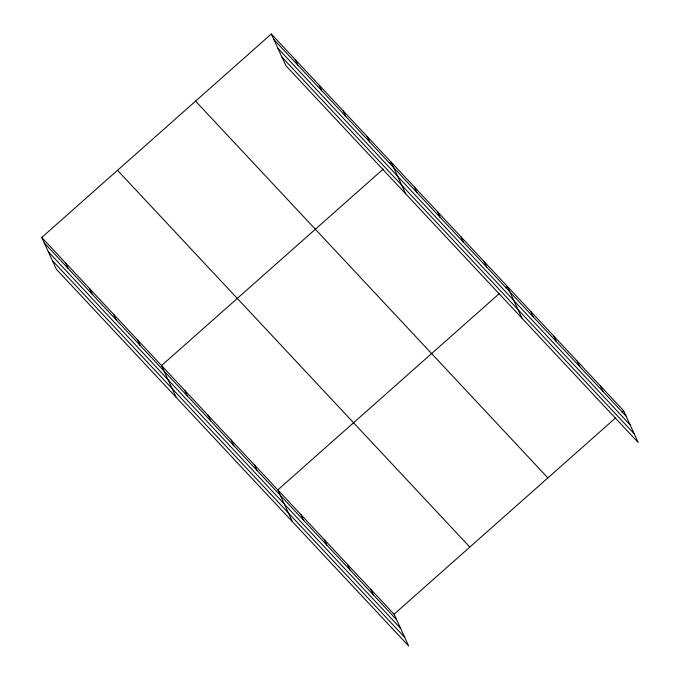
<?xml version="1.0" encoding="UTF-8"?>
<svg xmlns="http://www.w3.org/2000/svg" width="680" height="680" viewBox="0 0 680 680"><rect width="100%" height="100%" fill="white"/><g stroke="black" fill="none" stroke-linecap="round" stroke-linejoin="round"><path stroke-width="1.02" d="M41.752 237.464L394.06 614.227L408.68 646L56.364 269.238L41.752 237.464L271.32 34L623.637 410.762L638.248 442.535L285.94 65.773L271.32 34M383.223 169.09L161.534 365.568L176.154 397.332M389.529 163.498L391.111 162.103L405.722 193.868M499.486 293.428L277.797 489.897L292.417 521.67M505.792 287.835L507.373 286.433L521.985 318.206M394.06 614.227L615.748 417.758M622.056 412.165L623.637 410.762M273.836 39.457L626.144 416.228M277.831 48.144L630.139 424.906M281.945 57.086L634.253 433.849M195.568 101.141L547.876 477.912M117.513 170.323L469.82 547.086M44.259 242.922L396.576 619.692M48.255 251.608L400.571 628.371M52.368 260.55L404.685 637.321M600.38 385.9L602.896 391.357M577.133 361.029L579.64 366.495M553.877 336.166L556.393 341.624M530.63 311.296L533.137 316.761M484.117 261.57L486.633 267.027M460.87 236.7L463.377 242.156M437.614 211.837L440.121 217.294M414.366 186.966L416.874 192.423M367.149 136.476L369.665 141.941M343.196 110.857L345.703 116.322M319.234 85.238L321.75 90.695M295.281 59.619L297.789 65.076M370.812 589.365L373.32 594.821M347.556 564.494L350.072 569.959M324.309 539.631L326.817 545.088M301.053 514.76L303.56 520.226M254.55 465.035L257.057 470.492M231.293 440.164L233.809 445.621M208.046 415.301L210.554 420.758M184.79 390.43L187.297 395.887M137.581 339.949L140.089 345.406M113.619 314.322L116.135 319.787M89.666 288.702L92.174 294.159M65.705 263.083L68.221 268.541"/></g></svg>
